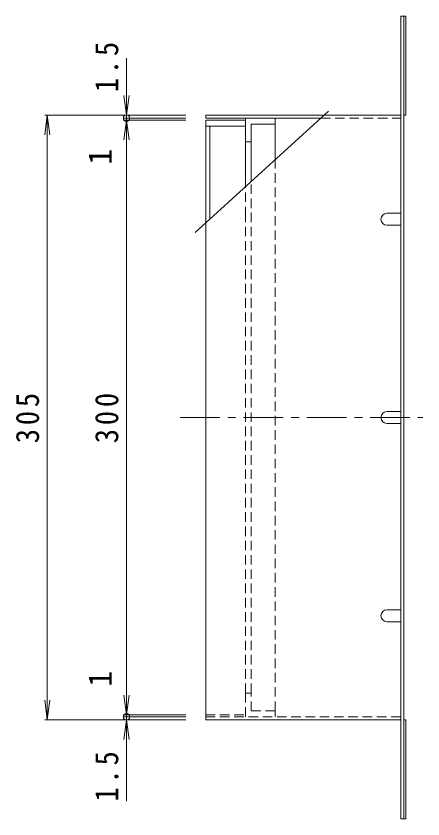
# Model space of a CAD drawing. Units: millimetres, scale not verified. Extents: x -593 to 717, y -544 to 464.
# Drawn here: x 14.6 to 220.1, y 42.5 to 447.5 of the extents above; entities that cross this region are included whole.
import ezdxf
from ezdxf.enums import TextEntityAlignment as Align

# ---------------------------------------------------------------- set-up
doc = ezdxf.new("R2010")
doc.units = ezdxf.units.MM
doc.header["$LTSCALE"] = 4
doc.header["$PDMODE"] = 32
doc.header["$PDSIZE"] = 3.2
doc.linetypes.add('CHAIN1', pattern=[8, 5, -1, 1, -1])
doc.linetypes.add('DASHED1', pattern=[1.8, 1.2, -0.6])
for name, color, linetype, lineweight in [('0-1_躯体', 2, 'Continuous', 9), ('0-2_仕上', 3, 'Continuous', 9), ('0-3_建具', 4, 'Continuous', 9), ('0-4_その他', 7, 'Continuous', 9)]:
    doc.layers.add(name, color=color, linetype=linetype, lineweight=lineweight)
doc.styles.add('ＭＳ ゴシック', font='')
doc.styles.get('ＭＳ ゴシック').set_extended_font_data('MS Gothic')

msp = doc.modelspace()

# ---------------------------------------------------------------- linework, layer by layer
at = {"layer": '0-1_躯体'}
for p, q in [((208.884, 42.496), (208.884, 447.496)), ((208.884, 447.496), (210.384, 447.496)), ((105.128, 338.318), (172.299, 399.443)), ((110.384, 397.496), (208.884, 397.496)), ((110.384, 395.996), (110.384, 397.496)), ((110.384, 395.996), (168.511, 395.996)), ((130.384, 395.996), (130.384, 383.996)), ((133.384, 392.996), (133.384, 383.996)), ((133.384, 392.996), (145.384, 392.996)), ((145.384, 395.996), (145.384, 392.996)), ((145.384, 374.951), (145.384, 392.996)), ((130.384, 383.996), (133.384, 383.996)), ((130.384, 383.996), (130.384, 361.301)), ((133.384, 364.031), (133.384, 383.996)), ((201.884, 347.996), (208.884, 347.996)), ((110.384, 92.496), (110.384, 343.101)), ((201.884, 341.996), (208.884, 341.996)), ((201.884, 247.996), (208.884, 247.996)), ((201.884, 241.996), (208.884, 241.996)), ((201.884, 147.996), (208.884, 147.996)), ((201.884, 141.996), (208.884, 141.996)), ((110.384, 92.496), (208.884, 92.496))]:
    msp.add_line(p, q, dxfattribs=at)
at = {"layer": '0-1_躯体', "linetype": 'DASHED1'}
for p, q in [((152.207, 395.996), (153.511, 395.996)), ((168.511, 395.996), (208.884, 395.996)), ((145.384, 96.996), (145.384, 374.951)), ((130.384, 346.511), (130.384, 361.301)), ((133.384, 350.611), (133.384, 364.031)), ((133.384, 105.996), (133.384, 350.611)), ((130.384, 105.996), (130.384, 346.511)), ((130.384, 105.996), (133.384, 105.996)), ((130.384, 93.996), (130.384, 105.996)), ((133.384, 96.996), (133.384, 105.996)), ((110.384, 93.996), (208.884, 93.996)), ((133.384, 96.996), (145.384, 96.996)), ((145.384, 93.996), (145.384, 96.996))]:
    msp.add_line(p, q, dxfattribs=at)
at = {"layer": '0-1_躯体', "linetype": 'CHAIN1'}
msp.add_line((97.499, 244.996), (220.072, 244.996), dxfattribs=at)
at = {"layer": '0-1_躯体'}
msp.add_lwpolyline([(208.884, 42.496), (210.384, 42.496), (210.384, 447.496)], dxfattribs=at)
for centre in [(201.884, 344.996), (201.884, 244.996), (201.884, 144.996)]:
    msp.add_arc(centre, 3, 90, 270, dxfattribs=at)
at = {"layer": '0-2_仕上'}
for p, q in [((110.384, 394.996), (130.384, 394.996)), ((110.384, 343.101), (110.384, 394.996)), ((110.384, 391.996), (130.384, 391.996)), ((112.384, 344.921), (112.384, 391.996))]:
    msp.add_line(p, q, dxfattribs=at)
at = {"layer": '0-2_仕上', "linetype": 'DASHED1'}
msp.add_line((110.384, 94.996), (130.384, 94.996), dxfattribs=at)
at = {"layer": '0-3_建具'}
for p, q in [((210.384, 447.496), (211.384, 447.496)), ((210.384, 92.496), (211.384, 92.496)), ((211.384, 42.496), (211.384, 92.496)), ((210.384, 42.496), (211.384, 42.496))]:
    msp.add_line(p, q, dxfattribs=at)
msp.add_lwpolyline([(210.384, 397.496), (211.384, 397.496), (211.384, 447.496)], dxfattribs=at)
at = {"layer": '0-4_その他'}
for p, q in [((70.384, 426.231), (70.384, 395.996)), ((70.384, 397.496), (69.079, 407.411)), ((70.384, 397.496), (71.689, 407.411)), ((30.384, 397.496), (29.079, 387.582)), ((100.384, 397.496), (29.184, 397.496)), ((30.384, 92.496), (30.384, 397.496)), ((30.384, 397.496), (31.689, 387.582)), ((70.384, 394.996), (69.079, 385.082)), ((100.384, 395.996), (69.184, 395.996)), ((100.384, 394.996), (69.184, 394.996)), ((70.384, 395.996), (70.384, 394.996)), ((70.384, 94.996), (70.384, 394.996)), ((70.384, 394.996), (71.689, 385.082)), ((30.384, 92.496), (29.079, 102.411)), ((30.384, 92.496), (31.689, 102.411)), ((70.384, 94.996), (69.079, 104.911)), ((70.384, 94.996), (71.689, 104.911)), ((100.384, 94.996), (69.184, 94.996)), ((100.384, 93.996), (69.184, 93.996)), ((70.384, 94.996), (70.384, 93.996)), ((70.384, 93.996), (70.384, 51.386)), ((100.384, 92.496), (29.184, 92.496)), ((70.384, 92.496), (69.079, 82.582)), ((70.384, 92.496), (71.689, 82.582))]:
    msp.add_line(p, q, dxfattribs=at)
for p in [(70.384, 395.996), (70.384, 93.996)]:
    msp.add_point(p, dxfattribs=at)

# ---------------------------------------------------------------- texts
at = {"layer": '0-4_その他', "color": 2, "style": 'ＭＳ ゴシック'}
for p in [(66.384, 372.545), (66.384, 109.175)]:
    msp.add_text('1', height=11.73, rotation=90, dxfattribs=at).set_placement(p, align=Align.BOTTOM_LEFT)
at = {"layer": '0-4_その他', "color": 2, "char_height": 11.73, "attachment_point": 7, "rotation": 90, "style": 'ＭＳ ゴシック'}
for s, insert in [('\\T1.27;\\W0.9;1.5', (66.384, 409.08)), ('\\T1.27;\\W0.9;305', (26.384, 231.996)), ('\\T1.27;\\W0.9;300', (66.384, 231.996)), ('\\T1.27;\\W0.9;1.5', (66.384, 51.233))]:
    msp.add_mtext(s, dxfattribs=dict(at, insert=insert))

doc.saveas('drawing.dxf')
